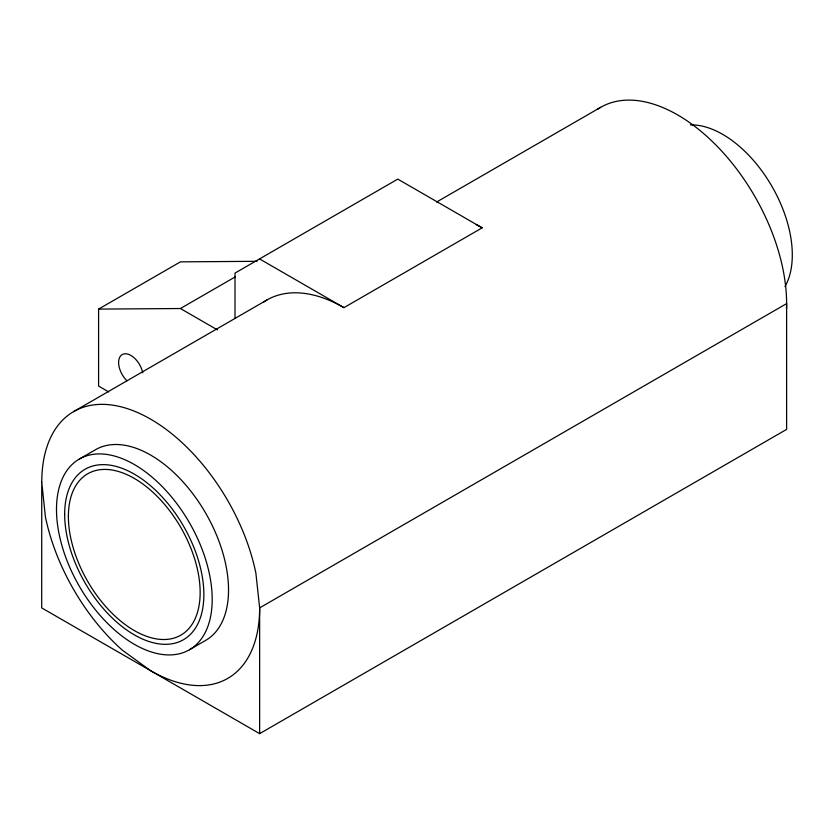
<?xml version="1.0" encoding="UTF-8"?>
<svg xmlns="http://www.w3.org/2000/svg" width="834" height="834" viewBox="0 0 834 834"><rect width="100%" height="100%" fill="white"/><g stroke="black" fill="none" stroke-linecap="round" stroke-linejoin="round"><path stroke-width="1.25" d="M257.07 261.313L180.425 261.855L98.589 309.101L98.589 386.069L108.681 391.897M98.589 309.101L180.425 308.528L235.365 276.805M73.653 411.589L266.922 300M436.599 202.037L600.668 107.315M79.293 459.075L95.629 449.651A110.098 63.561 60 0 1 205.727 513.212A110.098 63.561 60 0 1 205.727 640.345L189.391 649.78M263.825 301.939A154.04 88.936 60 0 1 343.942 307.642L482.167 227.838L397.776 179.112L235.011 273.083L235.011 318.557M259.645 733.649L786.618 429.395L786.618 303.618L259.645 607.871A154.05 88.936 60 0 1 150.704 670.755L41.7 607.913L41.742 482.104L45.411 516.83A154.05 88.946 60 0 0 122.431 650.239L150.704 670.755L259.645 733.649L259.645 607.871L255.892 573.198A154.05 88.936 60 0 0 136.505 412.069A154.05 88.936 60 0 0 41.783 482.083M259.562 258.915L343.942 307.631M180.425 308.528L217.424 329.889M597.571 109.254A154.05 88.946 60 0 1 719.492 148.713A154.05 88.946 60 0 1 786.514 309.018M476.256 224.607A154.05 88.936 60 0 1 482.167 227.838M690.344 124.912A98.422 56.827 60 0 1 771.419 185.471A98.422 56.827 60 0 1 784.961 286.604M126.945 380.763A17.358 10.018 60 0 1 122.494 354.429A17.358 10.018 60 0 1 142.75 372.798M68.388 516.434A93.168 53.793 60 0 0 167.207 639.365A93.168 53.793 60 0 0 167.207 507.604A93.168 53.793 60 0 0 68.388 516.434M64.677 514.286A98.422 56.827 60 0 0 169.062 644.161A98.422 56.827 60 0 0 169.062 504.966A98.422 56.827 60 0 0 64.677 514.286M56.493 509.48A110.098 63.561 60 0 0 173.263 654.753A110.098 63.561 60 0 0 173.263 499.045A110.098 63.561 60 0 0 56.493 509.48"/></g></svg>
